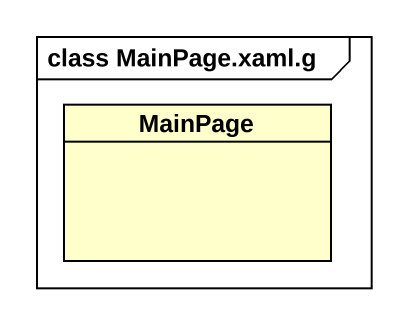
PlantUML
@startuml
mainframe class MainPage.xaml.g
hide circle
hide empty members
class MainPage
@enduml
